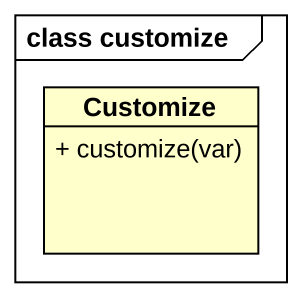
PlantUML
@startuml
mainframe class customize
hide circle
hide empty members
skinparam classAttributeIconSize 0
class Customize {
  + customize(var)
}
@enduml
